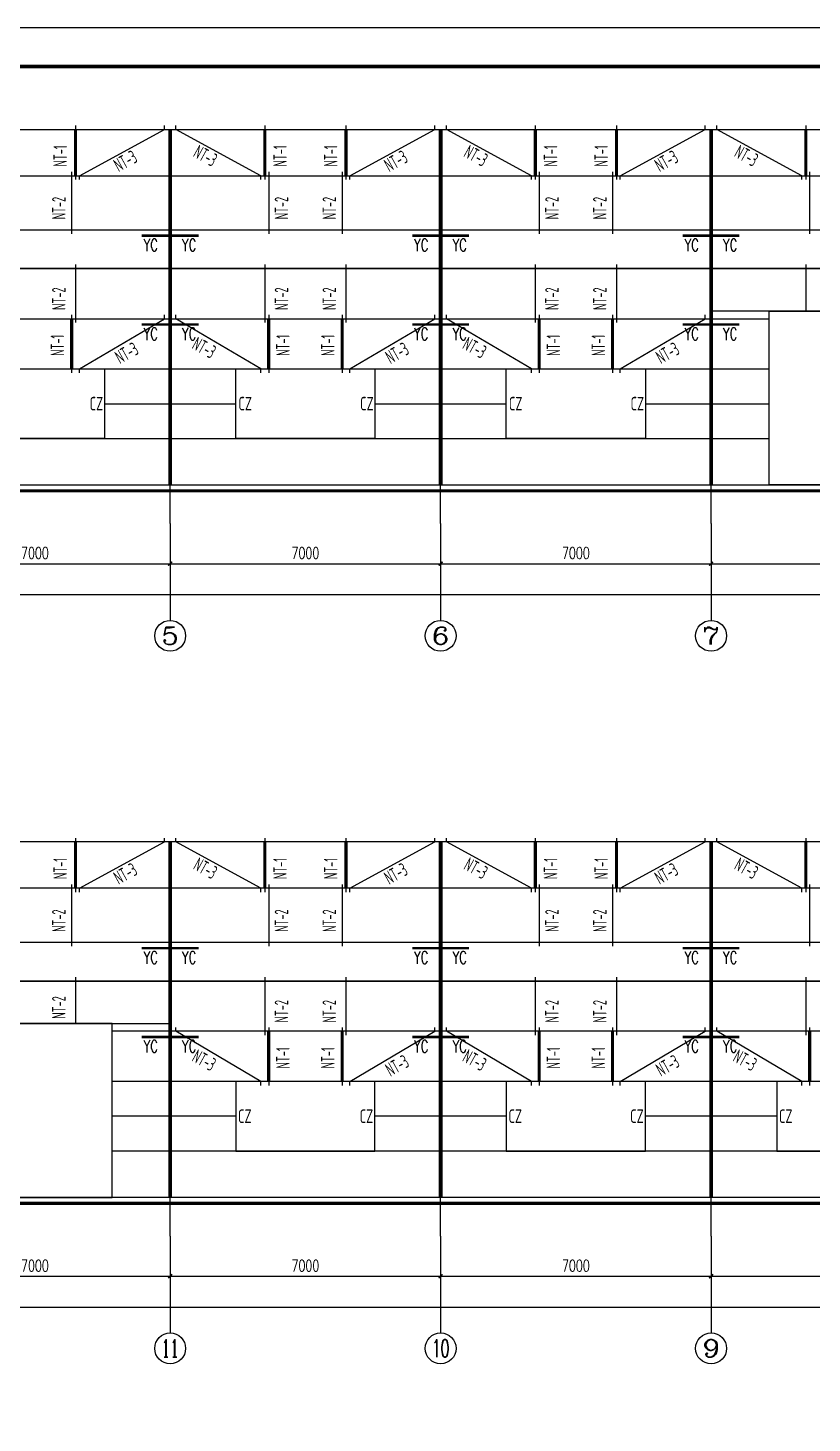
# Model space of a CAD drawing. Extents: x -17471 to 313636, y -71590 to 757901.
# Drawn here: x 224024 to 244320, y 507032 to 543131 of the extents above; entities that cross this region are included whole.
import ezdxf
from ezdxf.enums import TextEntityAlignment as Align

# ---------------------------------------------------------------- set-up
doc = ezdxf.new("R2010")
doc.units = 0
doc.header["$LTSCALE"] = 1000
doc.header["$MEASUREMENT"] = 0
for name, color, linetype in [('3T_WOOD', 21, 'Continuous'), ('AXIS', 3, 'Continuous'), ('AXIS_TEXT', 7, 'Continuous'), ('DOTE', 1, 'Continuous'), ('PUB_TEXT', 7, 'Continuous'), ('PUB_TITLE', 4, 'Continuous'), ('WALL', 9, 'Continuous')]:
    doc.layers.add(name, color=color, linetype=linetype)
doc.styles.add('_SIMPLEX', font='sysz.shx', dxfattribs={"width": 0.8, "bigfont": 'syfs.shx'})
doc.styles.add('_TCH_AXIS', font='COMPLEX', dxfattribs={"bigfont": 'GBCBIG'})
doc.styles.add('_TCH_DIM_T3', font='SIMPLEX', dxfattribs={"width": 0.705882, "bigfont": 'GBCBIG'})
doc.styles.add('COMPLEX', font='COMPLEX')
doc.styles.add('TSSD_REIN', font='Tssdeng.shx', dxfattribs={"width": 0.7, "bigfont": 'hztxt.shx'})
doc.dimstyles.new('_TCH_ARCH&&100', dxfattribs={"dimtxt": 297.5, "dimasz": 100, "dimexe": 250, "dimexo": 300, "dimgap": 126.25, "dimtad": 1, "dimdec": 0, "dimzin": 0, "dimdsep": 46, "dimtxsty": '_TCH_DIM_T3', "dimblk": 'ARCHTICK', "dimcen": 0.09, "dimclrt": 7, "dimazin": 2, "dimtfac": 1, "dimtdec": 0, "dimtix": 1, "dimtmove": 2, "dimatfit": 3, "dimfxl": 0, "dimtolj": 1, "dimtzin": 0, "dimarcsym": 0})

# ---------------------------------------------------------------- blocks, each defined once
blk = doc.blocks.new('_ArchTick')
at = {"color": 0, "linetype": 'ByBlock', "const_width": 0.4}
blk.add_lwpolyline([(-0.5, -0.5), (0.5, 0.5)], dxfattribs=at)
blk = doc.blocks.new('*D1603')
at = {"layer": 'AXIS', "color": 0, "lineweight": -2, "transparency": 16777216}
for p, q in [((241706, 511569), (241706, 510581)), ((248706, 511569), (248706, 510581)), ((241706, 510831), (248706, 510831))]:
    blk.add_line(p, q, dxfattribs=at)
at = {"layer": 'Defpoints', "color": 0, "transparency": 16777216}
for p in [(241706, 511869), (248706, 511869), (248706, 510831)]:
    blk.add_point(p, dxfattribs=at)
at = {"layer": 'AXIS', "color": 0, "lineweight": -2, "transparency": 16777216, "xscale": 100, "yscale": 100, "zscale": 100, "rotation": 180}
blk.add_blockref('_ArchTick', (241706, 510831), dxfattribs=at)
at = {"layer": 'AXIS', "color": 0, "lineweight": -2, "transparency": 16777216, "xscale": 100, "yscale": 100, "zscale": 100}
blk.add_blockref('_ArchTick', (248706, 510831), dxfattribs=at)
at = {"layer": 'AXIS', "color": 7, "transparency": 16777216, "insert": (245206, 511106), "char_height": 297.5, "attachment_point": 5, "style": '_TCH_DIM_T3'}
blk.add_mtext('\\A1;7000', dxfattribs=at)
blk = doc.blocks.new('*D1604')
at = {"layer": 'AXIS', "color": 0, "lineweight": -2, "transparency": 16777216}
for p, q in [((234706, 511569), (234706, 510581)), ((241706, 511569), (241706, 510581)), ((234706, 510831), (241706, 510831))]:
    blk.add_line(p, q, dxfattribs=at)
at = {"layer": 'Defpoints', "color": 0, "transparency": 16777216}
for p in [(234706, 511869), (241706, 511869), (241706, 510831)]:
    blk.add_point(p, dxfattribs=at)
at = {"layer": 'AXIS', "color": 0, "lineweight": -2, "transparency": 16777216, "xscale": 100, "yscale": 100, "zscale": 100, "rotation": 180}
blk.add_blockref('_ArchTick', (234706, 510831), dxfattribs=at)
at = {"layer": 'AXIS', "color": 0, "lineweight": -2, "transparency": 16777216, "xscale": 100, "yscale": 100, "zscale": 100}
blk.add_blockref('_ArchTick', (241706, 510831), dxfattribs=at)
at = {"layer": 'AXIS', "color": 7, "transparency": 16777216, "insert": (238206, 511106), "char_height": 297.5, "attachment_point": 5, "style": '_TCH_DIM_T3'}
blk.add_mtext('\\A1;7000', dxfattribs=at)
blk = doc.blocks.new('*D1605')
at = {"layer": 'AXIS', "color": 0, "lineweight": -2, "transparency": 16777216}
for p, q in [((227706, 511569), (227706, 510581)), ((234706, 511569), (234706, 510581)), ((227706, 510831), (234706, 510831))]:
    blk.add_line(p, q, dxfattribs=at)
at = {"layer": 'Defpoints', "color": 0, "transparency": 16777216}
for p in [(227706, 511869), (234706, 511869), (234706, 510831)]:
    blk.add_point(p, dxfattribs=at)
at = {"layer": 'AXIS', "color": 0, "lineweight": -2, "transparency": 16777216, "xscale": 100, "yscale": 100, "zscale": 100, "rotation": 180}
blk.add_blockref('_ArchTick', (227706, 510831), dxfattribs=at)
at = {"layer": 'AXIS', "color": 0, "lineweight": -2, "transparency": 16777216, "xscale": 100, "yscale": 100, "zscale": 100}
blk.add_blockref('_ArchTick', (234706, 510831), dxfattribs=at)
at = {"layer": 'AXIS', "color": 7, "transparency": 16777216, "insert": (231206, 511106), "char_height": 297.5, "attachment_point": 5, "style": '_TCH_DIM_T3'}
blk.add_mtext('\\A1;7000', dxfattribs=at)
blk = doc.blocks.new('*D1606')
at = {"layer": 'AXIS', "color": 0, "lineweight": -2, "transparency": 16777216}
for p, q in [((220706, 511569), (220706, 510581)), ((227706, 511569), (227706, 510581)), ((220706, 510831), (227706, 510831))]:
    blk.add_line(p, q, dxfattribs=at)
at = {"layer": 'Defpoints', "color": 0, "transparency": 16777216}
for p in [(220706, 511869), (227706, 511869), (227706, 510831)]:
    blk.add_point(p, dxfattribs=at)
at = {"layer": 'AXIS', "color": 0, "lineweight": -2, "transparency": 16777216, "xscale": 100, "yscale": 100, "zscale": 100, "rotation": 180}
blk.add_blockref('_ArchTick', (220706, 510831), dxfattribs=at)
at = {"layer": 'AXIS', "color": 0, "lineweight": -2, "transparency": 16777216, "xscale": 100, "yscale": 100, "zscale": 100}
blk.add_blockref('_ArchTick', (227706, 510831), dxfattribs=at)
at = {"layer": 'AXIS', "color": 7, "transparency": 16777216, "insert": (224206, 511106), "char_height": 297.5, "attachment_point": 5, "style": '_TCH_DIM_T3'}
blk.add_mtext('\\A1;7000', dxfattribs=at)
blk = doc.blocks.new('*D1610')
at = {"layer": 'AXIS', "color": 0, "lineweight": -2, "transparency": 16777216}
for p, q in [((199706, 511569), (199706, 509781)), ((297706, 511569), (297706, 509781)), ((199706, 510031), (297706, 510031))]:
    blk.add_line(p, q, dxfattribs=at)
at = {"layer": 'Defpoints', "color": 0, "transparency": 16777216}
for p in [(199706, 511869), (297706, 511869), (297706, 510031)]:
    blk.add_point(p, dxfattribs=at)
at = {"layer": 'AXIS', "color": 0, "lineweight": -2, "transparency": 16777216, "xscale": 100, "yscale": 100, "zscale": 100, "rotation": 180}
blk.add_blockref('_ArchTick', (199706, 510031), dxfattribs=at)
at = {"layer": 'AXIS', "color": 0, "lineweight": -2, "transparency": 16777216, "xscale": 100, "yscale": 100, "zscale": 100}
blk.add_blockref('_ArchTick', (297706, 510031), dxfattribs=at)
at = {"layer": 'AXIS', "color": 7, "transparency": 16777216, "insert": (248706, 510306), "char_height": 297.5, "attachment_point": 5, "style": '_TCH_DIM_T3'}
blk.add_mtext('\\A1;98000', dxfattribs=at)
blk = doc.blocks.new('*D1638')
at = {"layer": 'AXIS', "color": 0, "lineweight": -2, "transparency": 16777216}
for p, q in [((220706, 530006), (220706, 529018)), ((227706, 530006), (227706, 529018)), ((220706, 529268), (227706, 529268))]:
    blk.add_line(p, q, dxfattribs=at)
at = {"layer": 'Defpoints', "color": 0, "transparency": 16777216}
for p in [(220706, 530306), (227706, 530306), (227706, 529268)]:
    blk.add_point(p, dxfattribs=at)
at = {"layer": 'AXIS', "color": 0, "lineweight": -2, "transparency": 16777216, "xscale": 100, "yscale": 100, "zscale": 100, "rotation": 180}
blk.add_blockref('_ArchTick', (220706, 529268), dxfattribs=at)
at = {"layer": 'AXIS', "color": 0, "lineweight": -2, "transparency": 16777216, "xscale": 100, "yscale": 100, "zscale": 100}
blk.add_blockref('_ArchTick', (227706, 529268), dxfattribs=at)
at = {"layer": 'AXIS', "color": 7, "transparency": 16777216, "insert": (224206, 529543), "char_height": 297.5, "attachment_point": 5, "style": '_TCH_DIM_T3'}
blk.add_mtext('\\A1;7000', dxfattribs=at)
blk = doc.blocks.new('*D1639')
at = {"layer": 'AXIS', "color": 0, "lineweight": -2, "transparency": 16777216}
for p, q in [((227706, 530006), (227706, 529018)), ((234706, 530006), (234706, 529018)), ((227706, 529268), (234706, 529268))]:
    blk.add_line(p, q, dxfattribs=at)
at = {"layer": 'Defpoints', "color": 0, "transparency": 16777216}
for p in [(227706, 530306), (234706, 530306), (234706, 529268)]:
    blk.add_point(p, dxfattribs=at)
at = {"layer": 'AXIS', "color": 0, "lineweight": -2, "transparency": 16777216, "xscale": 100, "yscale": 100, "zscale": 100, "rotation": 180}
blk.add_blockref('_ArchTick', (227706, 529268), dxfattribs=at)
at = {"layer": 'AXIS', "color": 0, "lineweight": -2, "transparency": 16777216, "xscale": 100, "yscale": 100, "zscale": 100}
blk.add_blockref('_ArchTick', (234706, 529268), dxfattribs=at)
at = {"layer": 'AXIS', "color": 7, "transparency": 16777216, "insert": (231206, 529543), "char_height": 297.5, "attachment_point": 5, "style": '_TCH_DIM_T3'}
blk.add_mtext('\\A1;7000', dxfattribs=at)
blk = doc.blocks.new('*D1640')
at = {"layer": 'AXIS', "color": 0, "lineweight": -2, "transparency": 16777216}
for p, q in [((234706, 530006), (234706, 529018)), ((241706, 530006), (241706, 529018)), ((234706, 529268), (241706, 529268))]:
    blk.add_line(p, q, dxfattribs=at)
at = {"layer": 'Defpoints', "color": 0, "transparency": 16777216}
for p in [(234706, 530306), (241706, 530306), (241706, 529268)]:
    blk.add_point(p, dxfattribs=at)
at = {"layer": 'AXIS', "color": 0, "lineweight": -2, "transparency": 16777216, "xscale": 100, "yscale": 100, "zscale": 100, "rotation": 180}
blk.add_blockref('_ArchTick', (234706, 529268), dxfattribs=at)
at = {"layer": 'AXIS', "color": 0, "lineweight": -2, "transparency": 16777216, "xscale": 100, "yscale": 100, "zscale": 100}
blk.add_blockref('_ArchTick', (241706, 529268), dxfattribs=at)
at = {"layer": 'AXIS', "color": 7, "transparency": 16777216, "insert": (238206, 529543), "char_height": 297.5, "attachment_point": 5, "style": '_TCH_DIM_T3'}
blk.add_mtext('\\A1;7000', dxfattribs=at)
blk = doc.blocks.new('*D1641')
at = {"layer": 'AXIS', "color": 0, "lineweight": -2, "transparency": 16777216}
for p, q in [((241706, 530006), (241706, 529018)), ((248706, 530006), (248706, 529018)), ((241706, 529268), (248706, 529268))]:
    blk.add_line(p, q, dxfattribs=at)
at = {"layer": 'Defpoints', "color": 0, "transparency": 16777216}
for p in [(241706, 530306), (248706, 530306), (248706, 529268)]:
    blk.add_point(p, dxfattribs=at)
at = {"layer": 'AXIS', "color": 0, "lineweight": -2, "transparency": 16777216, "xscale": 100, "yscale": 100, "zscale": 100, "rotation": 180}
blk.add_blockref('_ArchTick', (241706, 529268), dxfattribs=at)
at = {"layer": 'AXIS', "color": 0, "lineweight": -2, "transparency": 16777216, "xscale": 100, "yscale": 100, "zscale": 100}
blk.add_blockref('_ArchTick', (248706, 529268), dxfattribs=at)
at = {"layer": 'AXIS', "color": 7, "transparency": 16777216, "insert": (245206, 529543), "char_height": 297.5, "attachment_point": 5, "style": '_TCH_DIM_T3'}
blk.add_mtext('\\A1;7000', dxfattribs=at)
blk = doc.blocks.new('*D1649')
at = {"layer": 'AXIS', "color": 0, "lineweight": -2, "transparency": 16777216}
for p, q in [((199706, 530006), (199706, 528218)), ((297706, 530006), (297706, 528218)), ((199706, 528468), (297706, 528468))]:
    blk.add_line(p, q, dxfattribs=at)
at = {"layer": 'Defpoints', "color": 0, "transparency": 16777216}
for p in [(199706, 530306), (297706, 530306), (297706, 528468)]:
    blk.add_point(p, dxfattribs=at)
at = {"layer": 'AXIS', "color": 0, "lineweight": -2, "transparency": 16777216, "xscale": 100, "yscale": 100, "zscale": 100, "rotation": 180}
blk.add_blockref('_ArchTick', (199706, 528468), dxfattribs=at)
at = {"layer": 'AXIS', "color": 0, "lineweight": -2, "transparency": 16777216, "xscale": 100, "yscale": 100, "zscale": 100}
blk.add_blockref('_ArchTick', (297706, 528468), dxfattribs=at)
at = {"layer": 'AXIS', "color": 7, "transparency": 16777216, "insert": (248706, 528743), "char_height": 297.5, "attachment_point": 5, "style": '_TCH_DIM_T3'}
blk.add_mtext('\\A1;98000', dxfattribs=at)
blk = doc.blocks.new('_AXISO')
blk.add_circle((0, 0), 0.5)
at = {"layer": 'AXIS_TEXT', "style": 'COMPLEX', "width": 1.041667}
blk.add_attdef('A', text='', height=0.56, dxfattribs=at).set_placement((-0.25, -0.28), (0.25, -0.28), align=Align.FIT)

msp = doc.modelspace()

# ---------------------------------------------------------------- linework, layer by layer
for p, q in [((225256.1, 540605.6), (225256.1, 539205.6)), ((230156.1, 540605.6), (230156.1, 539205.6)), ((232256.1, 540605.6), (232256.1, 539205.6)), ((237156.1, 540605.6), (237156.1, 539205.6)), ((239256.1, 540605.6), (239256.1, 539205.6)), ((244156.1, 540605.6), (244156.1, 539205.6)), ((225156.1, 539405.6), (225156.1, 537805.6)), ((230256.1, 539405.6), (230256.1, 537805.6)), ((232156.1, 539405.6), (232156.1, 537805.6)), ((237256.1, 539405.6), (237256.1, 537805.6)), ((239156.1, 539405.6), (239156.1, 537805.6)), ((244256.1, 539405.6), (244256.1, 537805.6)), ((225256.1, 537005.6), (225256.1, 535505.6)), ((230156.1, 537005.6), (230156.1, 535505.6)), ((232256.1, 537005.6), (232256.1, 535505.6)), ((237156.1, 537005.6), (237156.1, 535505.6)), ((239256.1, 537005.6), (239256.1, 535505.6)), ((244156.1, 537005.6), (244156.1, 535805.6)), ((225156.1, 535705.6), (225156.1, 534205.6)), ((230256.1, 535705.6), (230256.1, 534205.6)), ((232156.1, 535705.6), (232156.1, 534205.6)), ((237256.1, 535705.6), (237256.1, 534205.6)), ((239156.1, 535705.6), (239156.1, 534205.6)), ((199506.1, 531305.6), (297906.1, 531305.6)), ((225256.1, 522168.9), (225256.1, 520768.9)), ((230156.1, 522168.9), (230156.1, 520768.9)), ((232256.1, 522168.9), (232256.1, 520768.9)), ((237156.1, 522168.9), (237156.1, 520768.9)), ((239256.1, 522168.9), (239256.1, 520768.9)), ((244156.1, 522168.9), (244156.1, 520768.9)), ((225156.1, 520968.9), (225156.1, 519368.9)), ((230256.1, 520968.9), (230256.1, 519368.9)), ((232156.1, 520968.9), (232156.1, 519368.9)), ((237256.1, 520968.9), (237256.1, 519368.9)), ((239156.1, 520968.9), (239156.1, 519368.9)), ((244256.1, 520968.9), (244256.1, 519368.9)), ((225256.1, 518568.9), (225256.1, 517368.9)), ((230156.1, 518568.9), (230156.1, 517068.9)), ((232256.1, 518568.9), (232256.1, 517068.9)), ((237156.1, 518568.9), (237156.1, 517068.9)), ((239256.1, 518568.9), (239256.1, 517068.9)), ((244156.1, 518568.9), (244156.1, 517068.9)), ((230256.1, 517268.9), (230256.1, 515768.9)), ((232156.1, 517268.9), (232156.1, 515768.9)), ((237256.1, 517268.9), (237256.1, 515768.9)), ((239156.1, 517268.9), (239156.1, 515768.9)), ((244256.1, 517268.9), (244256.1, 515768.9)), ((297906.1, 512868.9), (199506.1, 512868.9))]:
    msp.add_line(p, q)
at = {"color": 2}
for p, q in [((248706.1, 535805.6), (241706.1, 535805.6)), ((220706.1, 517368.9), (227706.1, 517368.9))]:
    msp.add_line(p, q, dxfattribs=at)
at = {"const_width": 80}
for points in [[(225256.1, 539305.6), (225256.1, 540505.6)], [(230156.1, 539305.6), (230156.1, 540505.6)], [(232256.1, 539305.6), (232256.1, 540505.6)], [(237156.1, 539305.6), (237156.1, 540505.6)], [(239256.1, 539305.6), (239256.1, 540505.6)], [(244156.1, 539305.6), (244156.1, 540505.6)], [(225156.1, 534305.6), (225156.1, 535605.6)], [(230256.1, 534305.6), (230256.1, 535605.6)], [(232156.1, 534305.6), (232156.1, 535605.6)], [(237256.1, 534305.6), (237256.1, 535605.6)], [(239156.1, 534305.6), (239156.1, 535605.6)], [(198171.6, 531155.6), (299199.3, 531155.6)], [(225256.1, 520868.9), (225256.1, 522068.9)], [(230156.1, 520868.9), (230156.1, 522068.9)], [(232256.1, 520868.9), (232256.1, 522068.9)], [(237156.1, 520868.9), (237156.1, 522068.9)], [(239256.1, 520868.9), (239256.1, 522068.9)], [(244156.1, 520868.9), (244156.1, 522068.9)], [(230256.1, 515868.9), (230256.1, 517168.9)], [(232156.1, 515868.9), (232156.1, 517168.9)], [(237256.1, 515868.9), (237256.1, 517168.9)], [(239156.1, 515868.9), (239156.1, 517168.9)], [(244256.1, 515868.9), (244256.1, 517168.9)], [(299240.5, 512718.9), (198212.8, 512718.9)]]:
    msp.add_lwpolyline(points, dxfattribs=at)
for points in [[(225356.1, 539205.6), (225356.1, 539305.6), (227556.1, 540505.6), (227556.1, 540605.6)], [(230056.1, 539205.6), (230056.1, 539305.6), (227856.1, 540505.6), (227856.1, 540605.6)], [(232356.1, 539205.6), (232356.1, 539305.6), (234556.1, 540505.6), (234556.1, 540605.6)], [(237056.1, 539205.6), (237056.1, 539305.6), (234856.1, 540505.6), (234856.1, 540605.6)], [(239356.1, 539205.6), (239356.1, 539305.6), (241556.1, 540505.6), (241556.1, 540605.6)], [(244056.1, 539205.6), (244056.1, 539305.6), (241856.1, 540505.6), (241856.1, 540605.6)], [(225356.1, 534205.6), (225356.1, 534305.6), (227556.1, 535605.6), (227556.1, 535705.6)], [(230056.1, 534205.6), (230056.1, 534305.6), (227856.1, 535605.6), (227856.1, 535705.6)], [(232356.1, 534205.6), (232356.1, 534305.6), (234556.1, 535605.6), (234556.1, 535705.6)], [(237056.1, 534205.6), (237056.1, 534305.6), (234856.1, 535605.6), (234856.1, 535705.6)], [(239356.1, 534205.6), (239356.1, 534305.6), (241556.1, 535605.6), (241556.1, 535705.6)], [(225356.1, 520768.9), (225356.1, 520868.9), (227556.1, 522068.9), (227556.1, 522168.9)], [(230056.1, 520768.9), (230056.1, 520868.9), (227856.1, 522068.9), (227856.1, 522168.9)], [(232356.1, 520768.9), (232356.1, 520868.9), (234556.1, 522068.9), (234556.1, 522168.9)], [(237056.1, 520768.9), (237056.1, 520868.9), (234856.1, 522068.9), (234856.1, 522168.9)], [(239356.1, 520768.9), (239356.1, 520868.9), (241556.1, 522068.9), (241556.1, 522168.9)], [(244056.1, 520768.9), (244056.1, 520868.9), (241856.1, 522068.9), (241856.1, 522168.9)], [(230056.1, 515768.9), (230056.1, 515868.9), (227856.1, 517168.9), (227856.1, 517268.9)], [(232356.1, 515768.9), (232356.1, 515868.9), (234556.1, 517168.9), (234556.1, 517268.9)], [(237056.1, 515768.9), (237056.1, 515868.9), (234856.1, 517168.9), (234856.1, 517268.9)], [(239356.1, 515768.9), (239356.1, 515868.9), (241556.1, 517168.9), (241556.1, 517268.9)], [(244056.1, 515768.9), (244056.1, 515868.9), (241856.1, 517168.9), (241856.1, 517268.9)]]:
    msp.add_lwpolyline(points)
at = {"color": 3, "const_width": 100}
for points in [[(227706.1, 531305.6), (227706.1, 540505.6)], [(234706.1, 531305.6), (234706.1, 540505.6)], [(241706.1, 531305.6), (241706.1, 540505.6)], [(227706.1, 512868.9), (227706.1, 522068.9)], [(234706.1, 512868.9), (234706.1, 522068.9)], [(241706.1, 512868.9), (241706.1, 522068.9)]]:
    msp.add_lwpolyline(points, dxfattribs=at)
at = {"color": 2}
for points in [[(201456.1, 537905.6), (295956.1, 537905.6), (295956.1, 536905.6), (201456.1, 536905.6)], [(243206.1, 535805.6), (247206.1, 535805.6), (247206.1, 531305.6), (243206.1, 531305.6)], [(222406.1, 534305.6), (226006.1, 534305.6), (226006.1, 532505.6), (222406.1, 532505.6)], [(229406.1, 534305.6), (233006.1, 534305.6), (233006.1, 532505.6), (229406.1, 532505.6)], [(236406.1, 534305.6), (240006.1, 534305.6), (240006.1, 532505.6), (236406.1, 532505.6)], [(295956.1, 519468.9), (201456.1, 519468.9), (201456.1, 518468.9), (295956.1, 518468.9)], [(226206.1, 517368.9), (222206.1, 517368.9), (222206.1, 512868.9), (226206.1, 512868.9)], [(233006.1, 515868.9), (229406.1, 515868.9), (229406.1, 514068.9), (233006.1, 514068.9)], [(240006.1, 515868.9), (236406.1, 515868.9), (236406.1, 514068.9), (240006.1, 514068.9)], [(247006.1, 515868.9), (243406.1, 515868.9), (243406.1, 514068.9), (247006.1, 514068.9)]]:
    msp.add_lwpolyline(points, close=True, dxfattribs=at)
at = {"layer": '3T_WOOD'}
for p, q in [((199506.1, 540505.6), (297906.1, 540505.6)), ((199506.1, 539305.6), (297906.1, 539305.6)), ((199506.1, 537905.6), (297906.1, 537905.6)), ((199506.1, 536905.6), (297906.1, 536905.6)), ((219206.1, 535605.6), (243206.1, 535605.6)), ((219206.1, 534305.6), (243206.1, 534305.6)), ((226006.1, 533405.6), (229406.1, 533405.6)), ((233006.1, 533405.6), (236406.1, 533405.6)), ((240006.1, 533405.6), (243206.1, 533405.6)), ((219206.1, 532505.6), (243206.1, 532505.6)), ((297906.1, 522068.9), (199506.1, 522068.9)), ((297906.1, 520868.9), (199506.1, 520868.9)), ((297906.1, 519468.9), (199506.1, 519468.9)), ((297906.1, 518468.9), (199506.1, 518468.9)), ((250206.1, 517168.9), (226206.1, 517168.9)), ((250206.1, 515868.9), (226206.1, 515868.9)), ((229406.1, 514968.9), (226206.1, 514968.9)), ((236406.1, 514968.9), (233006.1, 514968.9)), ((243406.1, 514968.9), (240006.1, 514968.9)), ((250206.1, 514068.9), (226206.1, 514068.9))]:
    msp.add_line(p, q, dxfattribs=at)
at = {"layer": 'AXIS'}
for p, q in [((227706.1, 530305.6), (227706.1, 527801.4)), ((234706.1, 530305.6), (234706.1, 527801.4)), ((241706.1, 530305.6), (241706.1, 527801.4)), ((227706.1, 511868.9), (227706.1, 509364.7)), ((234706.1, 511868.9), (234706.1, 509364.7)), ((241706.1, 511868.9), (241706.1, 509364.7))]:
    msp.add_line(p, q, dxfattribs=at)
at = {"layer": 'DOTE'}
for p, q in [((227706.1, 530305.6), (227706.1, 540505.6)), ((234706.1, 530305.6), (234706.1, 540505.6)), ((241706.1, 530305.6), (241706.1, 540505.6)), ((227706.1, 511868.9), (227706.1, 522068.9)), ((234706.1, 511868.9), (234706.1, 522068.9)), ((241706.1, 511868.9), (241706.1, 522068.9))]:
    msp.add_line(p, q, dxfattribs=at)
at = {"layer": 'PUB_TITLE'}
msp.add_lwpolyline([(187535.9, 483730.5), (313635.9, 483730.5), (313635.9, 543130.5), (187535.9, 543130.5)], close=True, dxfattribs=at)
at = {"layer": 'PUB_TITLE', "const_width": 100}
msp.add_lwpolyline([(190035.9, 484730.5), (312635.9, 484730.5), (312635.9, 542130.5), (190035.9, 542130.5)], close=True, dxfattribs=at)
at = {"layer": 'WALL', "color": 181, "const_width": 66.7}
for points in [[(227706.1, 537755.6), (226972.2, 537755.6)], [(227706.1, 537755.6), (228440, 537755.6)], [(234706.1, 537755.6), (233972.2, 537755.6)], [(234706.1, 537755.6), (235440, 537755.6)], [(241706.1, 537755.6), (240972.2, 537755.6)], [(241706.1, 537755.6), (242440, 537755.6)], [(227706.1, 535455.6), (226972.2, 535455.6)], [(227706.1, 535455.6), (228440, 535455.6)], [(234706.1, 535455.6), (233972.2, 535455.6)], [(234706.1, 535455.6), (235440, 535455.6)], [(241706.1, 535455.6), (240972.2, 535455.6)], [(241706.1, 535455.6), (242440, 535455.6)], [(227706.1, 519318.9), (226972.2, 519318.9)], [(227706.1, 519318.9), (228440, 519318.9)], [(234706.1, 519318.9), (233972.2, 519318.9)], [(234706.1, 519318.9), (235440, 519318.9)], [(241706.1, 519318.9), (240972.2, 519318.9)], [(241706.1, 519318.9), (242440, 519318.9)], [(227706.1, 517018.9), (226972.2, 517018.9)], [(227706.1, 517018.9), (228440, 517018.9)], [(234706.1, 517018.9), (233972.2, 517018.9)], [(234706.1, 517018.9), (235440, 517018.9)], [(241706.1, 517018.9), (240972.2, 517018.9)], [(241706.1, 517018.9), (242440, 517018.9)]]:
    msp.add_lwpolyline(points, dxfattribs=at)

# ---------------------------------------------------------------- block references
at = {"layer": 'AXIS'}
ref = msp.add_blockref('_AXISO', (227706.1, 527401.4), dxfattribs=dict(at, xscale=800, yscale=800, zscale=800))
ref.add_attrib('A', '5', dxfattribs={"layer": 'AXIS_TEXT', "height": 452.5, "style": '_TCH_AXIS', "width": 1.5}).set_placement((227479.8, 527175.1), (227932.3, 527175.1), align=Align.FIT)
ref = msp.add_blockref('_AXISO', (234706.1, 527401.4), dxfattribs=dict(at, xscale=800, yscale=800, zscale=800))
ref.add_attrib('A', '6', dxfattribs={"layer": 'AXIS_TEXT', "height": 452.5, "style": '_TCH_AXIS', "width": 1.5}).set_placement((234479.8, 527175.1), (234932.3, 527175.1), align=Align.FIT)
ref = msp.add_blockref('_AXISO', (241706.1, 527401.4), dxfattribs=dict(at, xscale=800, yscale=800, zscale=800))
ref.add_attrib('A', '7', dxfattribs={"layer": 'AXIS_TEXT', "height": 452.5, "style": '_TCH_AXIS', "width": 1.5}).set_placement((241479.8, 527175.1), (241932.3, 527175.1), align=Align.FIT)
ref = msp.add_blockref('_AXISO', (227706.1, 508964.7), dxfattribs=dict(at, xscale=800, yscale=800, zscale=800))
ref.add_attrib('A', '11', dxfattribs={"layer": 'AXIS_TEXT', "height": 452.55, "style": '_TCH_AXIS', "width": 0.875}).set_placement((227479.8, 508738.4), (227932.3, 508738.4), align=Align.FIT)
ref = msp.add_blockref('_AXISO', (234706.1, 508964.7), dxfattribs=dict(at, xscale=800, yscale=800, zscale=800))
ref.add_attrib('A', '10', dxfattribs={"layer": 'AXIS_TEXT', "height": 452.55, "style": '_TCH_AXIS', "width": 0.724138}).set_placement((234479.8, 508738.4), (234932.3, 508738.4), align=Align.FIT)
ref = msp.add_blockref('_AXISO', (241706.1, 508964.7), dxfattribs=dict(at, xscale=800, yscale=800, zscale=800))
ref.add_attrib('A', '9', dxfattribs={"layer": 'AXIS_TEXT', "height": 452.5, "style": '_TCH_AXIS', "width": 1.5}).set_placement((241479.8, 508738.4), (241932.3, 508738.4), align=Align.FIT)

# ---------------------------------------------------------------- texts
at = {"color": 3, "linetype": 'ByBlock', "style": '_SIMPLEX', "width": 0.65}
for s, rotation, p in [('NT-1', 90, (225035.7, 539543)), ('NT-3', 331.01115, (228279.2, 539811.3, 1176.6)), ('NT-1', 90, (230726.5, 539543)), ('NT-1', 90, (232035.7, 539543)), ('NT-3', 331.01115, (235279.2, 539811.3, 1176.6)), ('NT-1', 90, (237726.5, 539543)), ('NT-1', 90, (239035.7, 539543)), ('NT-3', 331.01115, (242279.2, 539811.3, 1176.6)), ('NT-3', 28.98885, (226374.9, 539391.3, 1176.6)), ('NT-3', 28.98885, (233374.9, 539391.3, 1176.6)), ('NT-3', 28.98885, (240374.9, 539391.3, 1176.6)), ('NT-2', 90, (225000, 538176)), ('NT-2', 90, (230762.1, 538176)), ('NT-2', 90, (232000, 538176)), ('NT-2', 90, (237762.1, 538176)), ('NT-2', 90, (239000, 538176)), ('NT-2', 90, (225000, 535831.5)), ('NT-2', 90, (230762.1, 535831.5)), ('NT-2', 90, (232000, 535831.5)), ('NT-2', 90, (237762.1, 535831.5)), ('NT-2', 90, (239000, 535831.5)), ('NT-1', 90, (224961.9, 534643)), ('NT-3', 28.98885, (226407.8, 534425.4, 1176.6)), ('NT-3', 331.01115, (228246.2, 534845.4, 1176.6)), ('NT-1', 90, (230800.2, 534643)), ('NT-1', 90, (231961.9, 534643)), ('NT-3', 28.98885, (233407.8, 534425.4, 1176.6)), ('NT-3', 331.01115, (235246.2, 534845.4, 1176.6)), ('NT-1', 90, (237800.2, 534643)), ('NT-1', 90, (238961.9, 534643)), ('NT-3', 28.98885, (240407.8, 534425.4, 1176.6)), ('NT-1', 90, (225035.7, 521106.3)), ('NT-3', 331.01115, (228279.2, 521374.6, 1176.6)), ('NT-1', 90, (230726.5, 521106.3)), ('NT-1', 90, (232035.7, 521106.3)), ('NT-3', 331.01115, (235279.2, 521374.6, 1176.6)), ('NT-1', 90, (237726.5, 521106.3)), ('NT-1', 90, (239035.7, 521106.3)), ('NT-3', 331.01115, (242279.2, 521374.6, 1176.6)), ('NT-3', 28.98885, (226374.9, 520954.6, 1176.6)), ('NT-3', 28.98885, (233374.9, 520954.6, 1176.6)), ('NT-3', 28.98885, (240374.9, 520954.6, 1176.6)), ('NT-2', 90, (225000, 519739.3)), ('NT-2', 90, (230762.1, 519739.3)), ('NT-2', 90, (232000, 519739.3)), ('NT-2', 90, (237762.1, 519739.3)), ('NT-2', 90, (239000, 519739.3)), ('NT-2', 90, (225000, 517493.4)), ('NT-2', 90, (230762.1, 517394.9)), ('NT-2', 90, (232000, 517394.9)), ('NT-2', 90, (237762.1, 517394.9)), ('NT-2', 90, (239000, 517394.9)), ('NT-3', 331.01115, (228246.2, 516408.7, 1176.6)), ('NT-1', 90, (230800.2, 516206.3)), ('NT-1', 90, (231961.9, 516206.3)), ('NT-3', 331.01115, (235246.2, 516408.7, 1176.6)), ('NT-1', 90, (237800.2, 516206.3)), ('NT-1', 90, (238961.9, 516206.3)), ('NT-3', 331.01115, (242246.2, 516408.7, 1176.6)), ('NT-3', 28.98885, (233407.8, 515988.7, 1176.6)), ('NT-3', 28.98885, (240407.8, 515988.7, 1176.6))]:
    msp.add_text(s, height=350, rotation=rotation, dxfattribs=at).set_placement(p)
at = {"color": 7, "style": '_TCH_AXIS', "width": 0.705882}
for p in [(227016.1, 537355.1), (228010.3, 537355.1), (234016.1, 537355.1), (235010.3, 537355.1), (241016.1, 537355.1), (242010.3, 537355.1), (227016.1, 535055.1), (228010.3, 535055.1), (234016.1, 535055.1), (235010.3, 535055.1), (241016.1, 535055.1), (242010.3, 535055.1), (227016.1, 518918.4), (228010.3, 518918.4), (234016.1, 518918.4), (235010.3, 518918.4), (241016.1, 518918.4), (242010.3, 518918.4), (227016.1, 516618.4), (228010.3, 516618.4), (234016.1, 516618.4), (235010.3, 516618.4), (241016.1, 516618.4), (242010.3, 516618.4)]:
    msp.add_text('YC', height=318.75, dxfattribs=at).set_placement(p)
at = {"layer": 'PUB_TEXT', "style": 'TSSD_REIN', "width": 0.7}
for p in [(225621.3, 533233.9), (229472.8, 533233.9), (232621.3, 533233.9), (236472.8, 533233.9), (239621.3, 533233.9), (229461, 514797.2), (232609.5, 514797.2), (236461, 514797.2), (239609.5, 514797.2), (243461, 514797.2)]:
    msp.add_text('CZ', height=350, dxfattribs=at).set_placement(p)

# ---------------------------------------------------------------- dimensions: what is measured, and where the dimension line sits
at = {"layer": 'AXIS'}
for p1, p2, distance, picture, middle in [((199706.1, 530305.6), (297706.1, 530305.6), -1837.5, '*D1649', (248706.1, 528743.1)), ((220706.1, 530305.6), (227706.1, 530305.6), -1037.5, '*D1638', (224206.1, 529543.1)), ((227706.1, 530305.6), (234706.1, 530305.6), -1037.5, '*D1639', (231206.1, 529543.1)), ((234706.1, 530305.6), (241706.1, 530305.6), -1037.5, '*D1640', (238206.1, 529543.1)), ((241706.1, 530305.6), (248706.1, 530305.6), -1037.5, '*D1641', (245206.1, 529543.1)), ((199706.1, 511868.9), (297706.1, 511868.9), -1837.5, '*D1610', (248706.1, 510306.4)), ((220706.1, 511868.9), (227706.1, 511868.9), -1037.5, '*D1606', (224206.1, 511106.4)), ((227706.1, 511868.9), (234706.1, 511868.9), -1037.5, '*D1605', (231206.1, 511106.4)), ((234706.1, 511868.9), (241706.1, 511868.9), -1037.5, '*D1604', (238206.1, 511106.4)), ((241706.1, 511868.9), (248706.1, 511868.9), -1037.5, '*D1603', (245206.1, 511106.4))]:
    dim = msp.add_aligned_dim(p1=p1, p2=p2, distance=distance, dimstyle='_TCH_ARCH&&100', dxfattribs=at)
    dim.commit()
    dim.dimension.update_dxf_attribs({"geometry": picture, "text_midpoint": middle})

doc.saveas('drawing.dxf')
